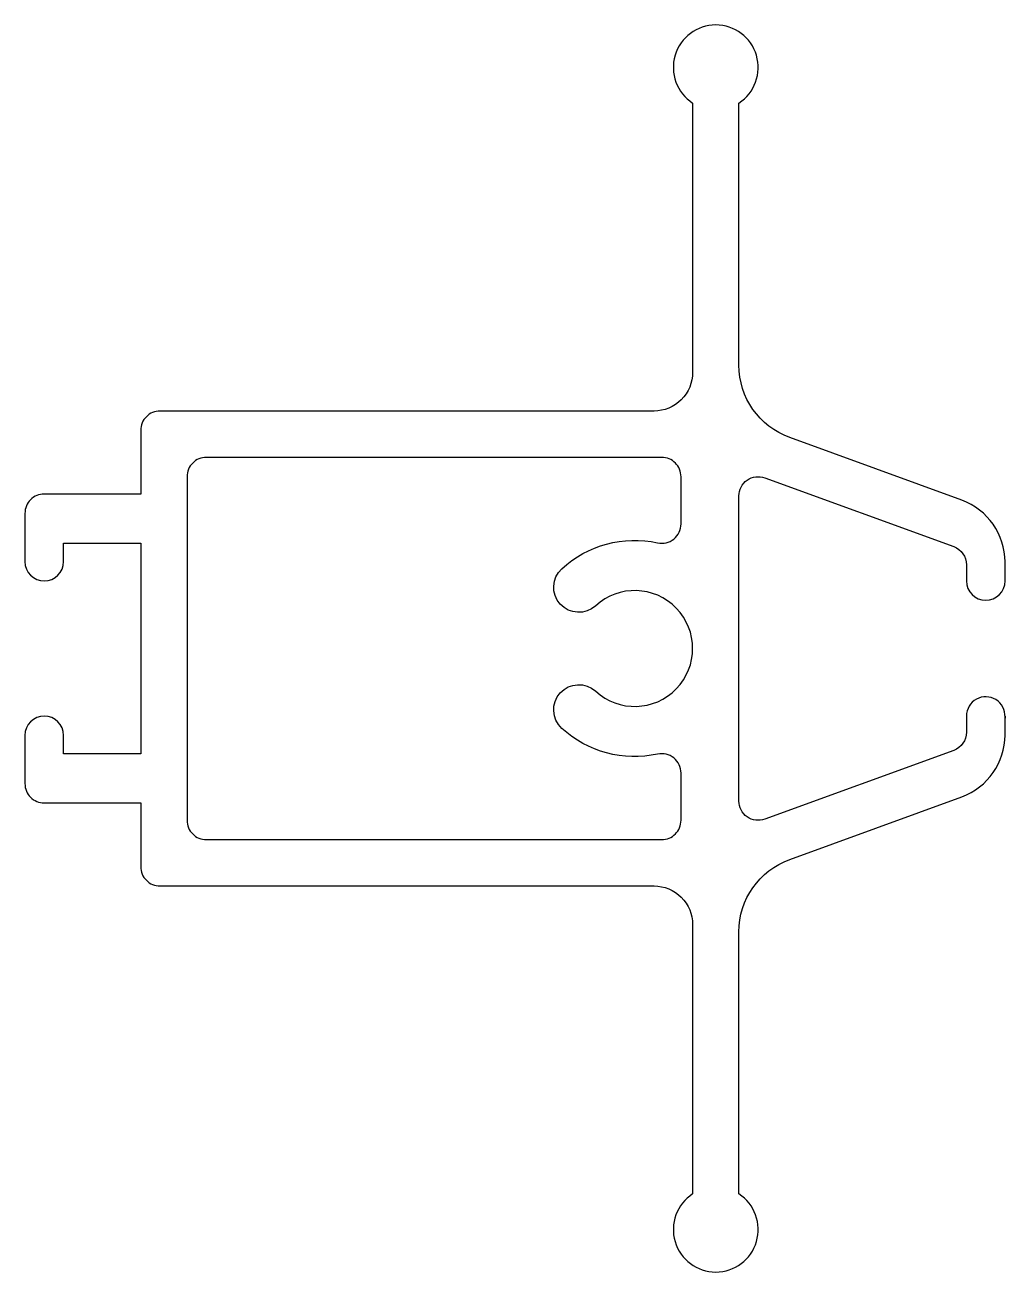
# Model space of a CAD drawing. Extents: x -502 to -476.6, y -59.4 to -27.1.
import ezdxf

# ---------------------------------------------------------------- set-up
doc = ezdxf.new("R2010")
doc.units = 0
doc.header["$LTSCALE"] = 1.5
doc.layers.add('ANA', color=7, linetype='CONTINUOUS')

msp = doc.modelspace()

# ---------------------------------------------------------------- linework, layer by layer
at = {"layer": 'ANA', "color": 230, "linetype": 'BYBLOCK'}
for q in [(-476.602, -45.083), (-476.603, -45.037)]:
    msp.add_line((-476.603, -45.03), q, dxfattribs=at)
msp.add_lwpolyline([(-476.603, -45.053, 1.022921), (-477.602, -45.03), (-477.602, -45.448, -0.315299), (-477.931, -45.918), (-482.827, -47.7, -0.520567), (-483.498, -47.23), (-483.498, -43.28), (-483.498, -39.33, -0.520567), (-482.827, -38.86), (-477.931, -40.642, -0.315299), (-477.602, -41.112), (-477.602, -41.53, 1), (-476.602, -41.53), (-476.602, -41.039, 0.315299), (-477.721, -39.442), (-482.182, -37.818, -0.315299), (-483.498, -35.939), (-483.498, -29.152, 3.369924), (-484.698, -29.152), (-484.698, -36.13, -0.414214), (-485.698, -37.13), (-498.498, -37.13, 0.414214), (-498.998, -37.63), (-498.998, -39.28), (-501.498, -39.28, 0.414214), (-501.998, -39.78), (-501.998, -41.03, 1), (-500.998, -41.03), (-500.998, -40.555), (-498.998, -40.555), (-498.998, -43.28), (-498.998, -46.005), (-500.998, -46.005), (-500.998, -45.53, 1), (-501.998, -45.53), (-501.998, -46.78, 0.414214), (-501.498, -47.28), (-498.998, -47.28), (-498.998, -48.93, 0.414214), (-498.498, -49.43), (-485.698, -49.43, -0.414214), (-484.698, -50.43), (-484.698, -57.408, 3.369924), (-483.498, -57.408), (-483.498, -50.622, -0.315299), (-482.182, -48.742), (-477.721, -47.118, 0.315299), (-476.602, -45.521), (-476.602, -45.03)], format="xyb", dxfattribs=at)
msp.add_lwpolyline([(-485.604, -40.544, 0.478297), (-484.998, -40.055), (-484.998, -38.83, 0.414214), (-485.498, -38.33), (-497.298, -38.33, 0.414214), (-497.798, -38.83), (-497.798, -47.73, 0.414214), (-497.298, -48.23), (-485.498, -48.23, 0.414214), (-484.998, -47.73), (-484.998, -46.505, 0.478297), (-485.604, -46.016, -0.243077), (-488.086, -45.348, -1), (-487.209, -44.388, 2.267446), (-487.209, -42.172, -1), (-488.086, -41.213, -0.243077)], format="xyb", close=True, dxfattribs=at)

doc.saveas('drawing.dxf')
